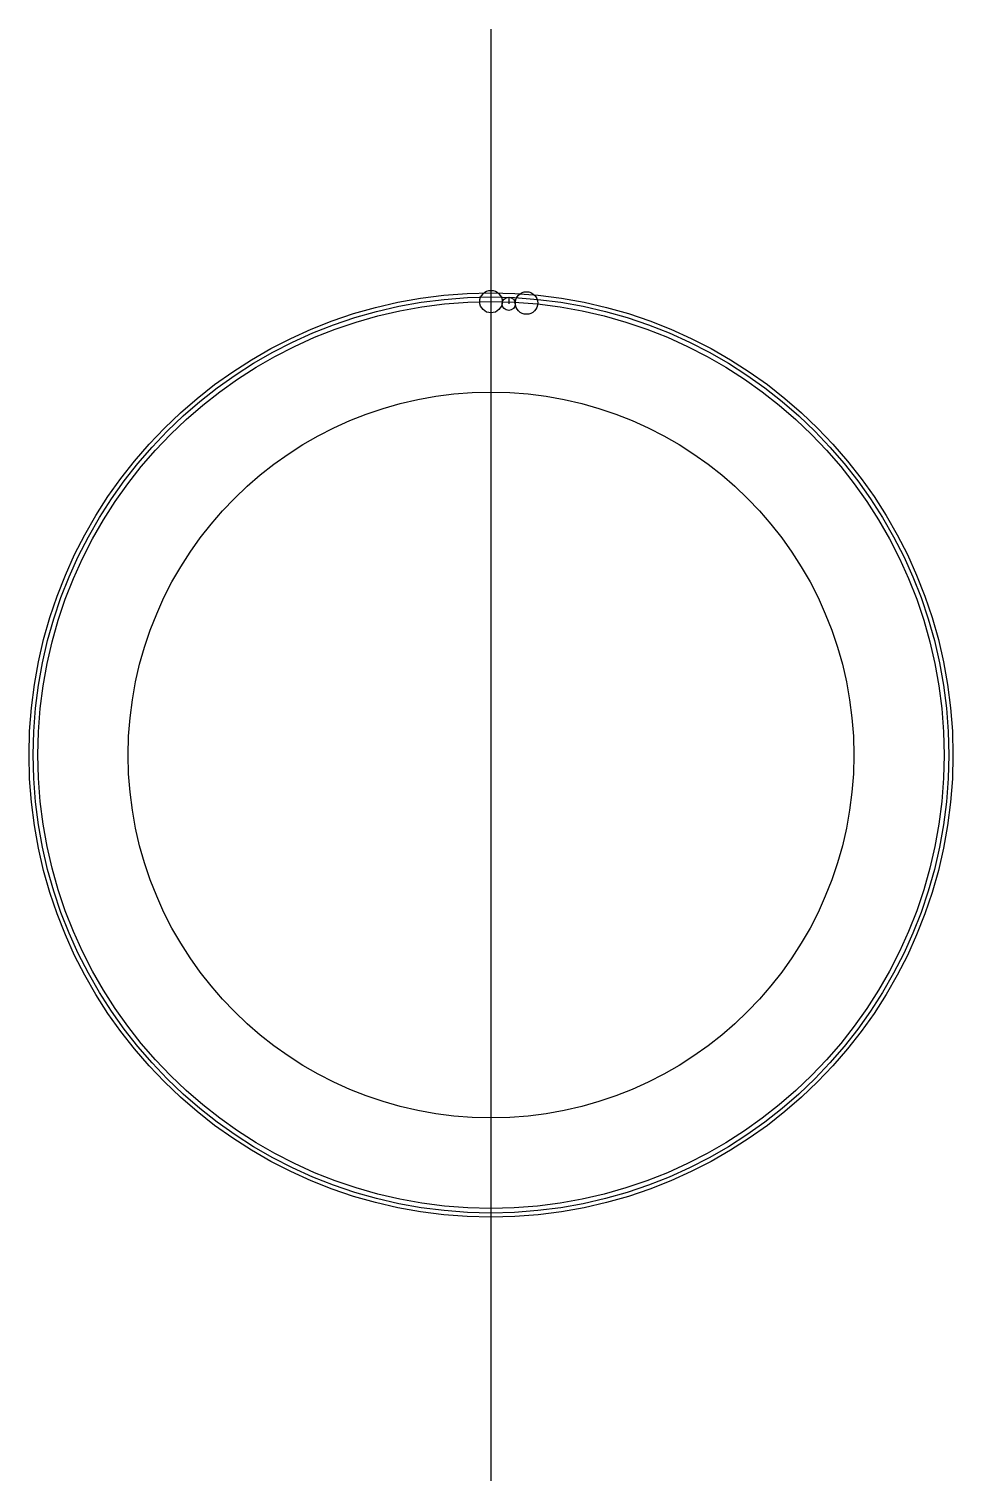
# Model space of a CAD drawing. Header units: millimetres. Extents: x -64 to 64, y -100 to 100.
import ezdxf

# ---------------------------------------------------------------- set-up
doc = ezdxf.new("R2010")
doc.units = ezdxf.units.MM

msp = doc.modelspace()

# ---------------------------------------------------------------- linework, layer by layer
for p, q in [((0, 100), (0, -100)), ((0, 63.09), (0, 60.91)), ((0, 62.45), (0, 62.49)), ((2.46, 62.59), (2.44, 62.14)), ((2.48, 63.04), (2.46, 62.59))]:
    msp.add_line(p, q)
for centre, radius in [((0, 62.45), 1.55), ((0, 0), 63.66), ((0, 0), 63.09), ((0, 0), 62.45), ((2.44, 62.14), 0.908), ((4.9, 62.26), 1.55), ((0, 0), 50)]:
    msp.add_circle(centre, radius)

doc.saveas('drawing.dxf')
